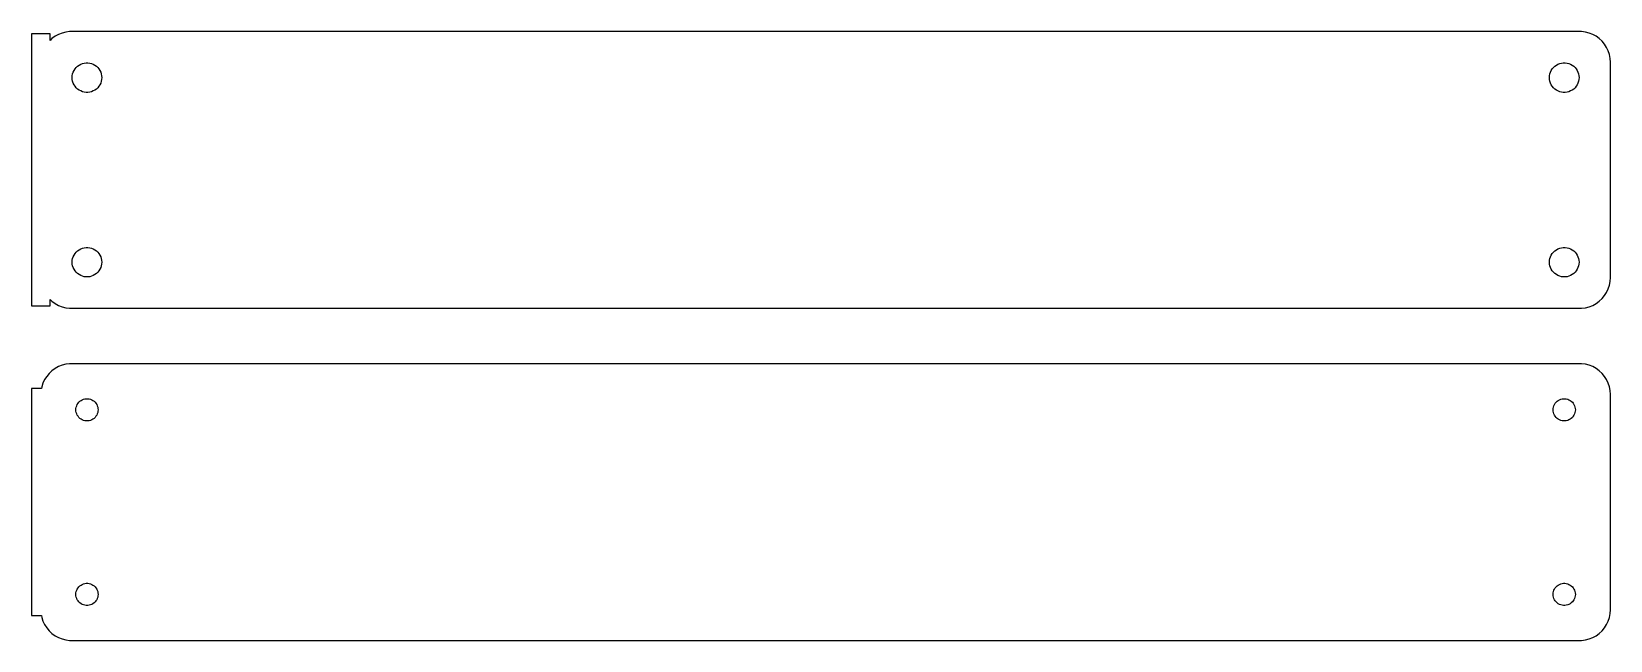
# Model space of a CAD drawing. Header units: metres. Extents: x -129 to 128, y 32 to 130.
import ezdxf

# ---------------------------------------------------------------- set-up
doc = ezdxf.new("R2010")
doc.units = ezdxf.units.M

msp = doc.modelspace()

# ---------------------------------------------------------------- linework, layer by layer
for p, q in [((-126, 130.115), (-129, 130.115)), ((-129, 130.115), (-129, 85.8852)), ((-126, 129.059), (-126, 130.115)), ((-125.687, 129.353), (-126, 129.059)), ((-125.179, 129.722), (-125.687, 129.353)), ((-124.629, 130.024), (-125.179, 129.722)), ((-124.045, 130.255), (-124.629, 130.024)), ((-123.437, 130.411), (-124.045, 130.255)), ((-122.814, 130.49), (-123.437, 130.411)), ((122.814, 130.49), (-122.814, 130.49)), ((123.437, 130.411), (122.814, 130.49)), ((124.045, 130.255), (123.437, 130.411)), ((124.629, 130.024), (124.045, 130.255)), ((125.179, 129.722), (124.629, 130.024)), ((125.687, 129.353), (125.179, 129.722)), ((126.145, 128.923), (125.687, 129.353)), ((126.545, 128.439), (126.145, 128.923)), ((126.882, 127.909), (126.545, 128.439)), ((127.149, 127.341), (126.882, 127.909)), ((127.343, 126.743), (127.149, 127.341)), ((127.461, 126.127), (127.343, 126.743)), ((127.5, 125.5), (127.461, 126.127)), ((-122.4, 123), (-122.381, 123.301)), ((-122.381, 123.301), (-122.325, 123.597)), ((-122.325, 123.597), (-122.231, 123.883)), ((-122.231, 123.883), (-122.103, 124.156)), ((-122.103, 124.156), (-121.942, 124.411)), ((-121.942, 124.411), (-121.75, 124.643)), ((-121.75, 124.643), (-121.53, 124.849)), ((-121.53, 124.849), (-121.286, 125.026)), ((-121.286, 125.026), (-121.022, 125.172)), ((-121.022, 125.172), (-120.742, 125.283)), ((-120.742, 125.283), (-120.45, 125.357)), ((-120.45, 125.357), (-120.151, 125.395)), ((-120.151, 125.395), (-119.849, 125.395)), ((-119.849, 125.395), (-119.55, 125.357)), ((-119.55, 125.357), (-119.258, 125.283)), ((-119.258, 125.283), (-118.978, 125.172)), ((-118.978, 125.172), (-118.714, 125.026)), ((-118.714, 125.026), (-118.47, 124.849)), ((-118.47, 124.849), (-118.25, 124.643)), ((-118.25, 124.643), (-118.058, 124.411)), ((-118.058, 124.411), (-117.897, 124.156)), ((-117.897, 124.156), (-117.769, 123.883)), ((-117.769, 123.883), (-117.675, 123.597)), ((-117.675, 123.597), (-117.619, 123.301)), ((-117.619, 123.301), (-117.6, 123)), ((117.6, 123), (117.619, 123.301)), ((117.619, 123.301), (117.675, 123.597)), ((117.675, 123.597), (117.769, 123.883)), ((117.769, 123.883), (117.897, 124.156)), ((117.897, 124.156), (118.058, 124.411)), ((118.058, 124.411), (118.25, 124.643)), ((118.25, 124.643), (118.47, 124.849)), ((118.47, 124.849), (118.714, 125.026)), ((118.714, 125.026), (118.978, 125.172)), ((118.978, 125.172), (119.258, 125.283)), ((119.258, 125.283), (119.55, 125.357)), ((119.55, 125.357), (119.849, 125.395)), ((119.849, 125.395), (120.151, 125.395)), ((120.151, 125.395), (120.45, 125.357)), ((120.45, 125.357), (120.742, 125.283)), ((120.742, 125.283), (121.022, 125.172)), ((121.022, 125.172), (121.286, 125.026)), ((121.286, 125.026), (121.53, 124.849)), ((121.53, 124.849), (121.75, 124.643)), ((121.75, 124.643), (121.942, 124.411)), ((121.942, 124.411), (122.103, 124.156)), ((122.103, 124.156), (122.231, 123.883)), ((122.231, 123.883), (122.325, 123.597)), ((122.325, 123.597), (122.381, 123.301)), ((122.381, 123.301), (122.4, 123)), ((127.5, 90.5), (127.5, 125.5)), ((-122.381, 122.699), (-122.4, 123)), ((-122.325, 122.403), (-122.381, 122.699)), ((-122.231, 122.117), (-122.325, 122.403)), ((-122.103, 121.844), (-122.231, 122.117)), ((-121.942, 121.589), (-122.103, 121.844)), ((-121.75, 121.357), (-121.942, 121.589)), ((-121.53, 121.151), (-121.75, 121.357)), ((-121.286, 120.974), (-121.53, 121.151)), ((-121.022, 120.828), (-121.286, 120.974)), ((-120.742, 120.717), (-121.022, 120.828)), ((-120.45, 120.643), (-120.742, 120.717)), ((-120.151, 120.605), (-120.45, 120.643)), ((-119.849, 120.605), (-120.151, 120.605)), ((-119.55, 120.643), (-119.849, 120.605)), ((-119.258, 120.717), (-119.55, 120.643)), ((-118.978, 120.828), (-119.258, 120.717)), ((-118.714, 120.974), (-118.978, 120.828)), ((-118.47, 121.151), (-118.714, 120.974)), ((-118.25, 121.357), (-118.47, 121.151)), ((-118.058, 121.589), (-118.25, 121.357)), ((-117.897, 121.844), (-118.058, 121.589)), ((-117.769, 122.117), (-117.897, 121.844)), ((-117.675, 122.403), (-117.769, 122.117)), ((-117.619, 122.699), (-117.675, 122.403)), ((-117.6, 123), (-117.619, 122.699)), ((117.619, 122.699), (117.6, 123)), ((117.675, 122.403), (117.619, 122.699)), ((117.769, 122.117), (117.675, 122.403)), ((117.897, 121.844), (117.769, 122.117)), ((118.058, 121.589), (117.897, 121.844)), ((118.25, 121.357), (118.058, 121.589)), ((118.47, 121.151), (118.25, 121.357)), ((118.714, 120.974), (118.47, 121.151)), ((118.978, 120.828), (118.714, 120.974)), ((119.258, 120.717), (118.978, 120.828)), ((119.55, 120.643), (119.258, 120.717)), ((119.849, 120.605), (119.55, 120.643)), ((120.151, 120.605), (119.849, 120.605)), ((120.45, 120.643), (120.151, 120.605)), ((120.742, 120.717), (120.45, 120.643)), ((121.022, 120.828), (120.742, 120.717)), ((121.286, 120.974), (121.022, 120.828)), ((121.53, 121.151), (121.286, 120.974)), ((121.75, 121.357), (121.53, 121.151)), ((121.942, 121.589), (121.75, 121.357)), ((122.103, 121.844), (121.942, 121.589)), ((122.231, 122.117), (122.103, 121.844)), ((122.325, 122.403), (122.231, 122.117)), ((122.381, 122.699), (122.325, 122.403)), ((122.4, 123), (122.381, 122.699)), ((-121.53, 94.8492), (-121.286, 95.0264)), ((-121.286, 95.0264), (-121.022, 95.1716)), ((-121.022, 95.1716), (-120.742, 95.2825)), ((-120.742, 95.2825), (-120.45, 95.3575)), ((-120.45, 95.3575), (-120.151, 95.3953)), ((-120.151, 95.3953), (-119.849, 95.3953)), ((-119.849, 95.3953), (-119.55, 95.3575)), ((-119.55, 95.3575), (-119.258, 95.2825)), ((-119.258, 95.2825), (-118.978, 95.1716)), ((-118.978, 95.1716), (-118.714, 95.0264)), ((-118.714, 95.0264), (-118.47, 94.8492)), ((118.47, 94.8492), (118.714, 95.0264)), ((118.714, 95.0264), (118.978, 95.1716)), ((118.978, 95.1716), (119.258, 95.2825)), ((119.258, 95.2825), (119.55, 95.3575)), ((119.55, 95.3575), (119.849, 95.3953)), ((119.849, 95.3953), (120.151, 95.3953)), ((120.151, 95.3953), (120.45, 95.3575)), ((120.45, 95.3575), (120.742, 95.2825)), ((120.742, 95.2825), (121.022, 95.1716)), ((121.022, 95.1716), (121.286, 95.0264)), ((121.286, 95.0264), (121.53, 94.8492)), ((-122.4, 93), (-122.381, 93.3008)), ((-122.381, 92.6992), (-122.4, 93)), ((-122.381, 93.3008), (-122.325, 93.5969)), ((-122.325, 92.4032), (-122.381, 92.6992)), ((-122.325, 93.5969), (-122.231, 93.8835)), ((-122.231, 92.1165), (-122.325, 92.4032)), ((-122.231, 93.8835), (-122.103, 94.1562)), ((-122.103, 94.1562), (-121.942, 94.4107)), ((-121.942, 94.4107), (-121.75, 94.6429)), ((-121.75, 94.6429), (-121.53, 94.8492)), ((-118.47, 94.8492), (-118.25, 94.6429)), ((-118.25, 94.6429), (-118.058, 94.4107)), ((-118.058, 94.4107), (-117.897, 94.1562)), ((-117.897, 94.1562), (-117.769, 93.8835)), ((-117.769, 93.8835), (-117.675, 93.5969)), ((-117.675, 92.4032), (-117.769, 92.1165)), ((-117.675, 93.5969), (-117.619, 93.3008)), ((-117.619, 92.6992), (-117.675, 92.4032)), ((-117.619, 93.3008), (-117.6, 93)), ((-117.6, 93), (-117.619, 92.6992)), ((117.6, 93), (117.619, 93.3008)), ((117.619, 92.6992), (117.6, 93)), ((117.619, 93.3008), (117.675, 93.5969)), ((117.675, 92.4032), (117.619, 92.6992)), ((117.675, 93.5969), (117.769, 93.8835)), ((117.769, 92.1165), (117.675, 92.4032)), ((117.769, 93.8835), (117.897, 94.1562)), ((117.897, 94.1562), (118.058, 94.4107)), ((118.058, 94.4107), (118.25, 94.6429)), ((118.25, 94.6429), (118.47, 94.8492)), ((121.53, 94.8492), (121.75, 94.6429)), ((121.75, 94.6429), (121.942, 94.4107)), ((121.942, 94.4107), (122.103, 94.1562)), ((122.103, 94.1562), (122.231, 93.8835)), ((122.231, 93.8835), (122.325, 93.5969)), ((122.325, 92.4032), (122.231, 92.1165)), ((122.325, 93.5969), (122.381, 93.3008)), ((122.381, 92.6992), (122.325, 92.4032)), ((122.381, 93.3008), (122.4, 93)), ((122.4, 93), (122.381, 92.6992)), ((-122.103, 91.8438), (-122.231, 92.1165)), ((-121.942, 91.5893), (-122.103, 91.8438)), ((-121.75, 91.3571), (-121.942, 91.5893)), ((-121.53, 91.1508), (-121.75, 91.3571)), ((-121.286, 90.9736), (-121.53, 91.1508)), ((-121.022, 90.8284), (-121.286, 90.9736)), ((-120.742, 90.7175), (-121.022, 90.8284)), ((-120.45, 90.6425), (-120.742, 90.7175)), ((-120.151, 90.6047), (-120.45, 90.6425)), ((-119.849, 90.6047), (-120.151, 90.6047)), ((-119.55, 90.6425), (-119.849, 90.6047)), ((-119.258, 90.7175), (-119.55, 90.6425)), ((-118.978, 90.8284), (-119.258, 90.7175)), ((-118.714, 90.9736), (-118.978, 90.8284)), ((-118.47, 91.1508), (-118.714, 90.9736)), ((-118.25, 91.3571), (-118.47, 91.1508)), ((-118.058, 91.5893), (-118.25, 91.3571)), ((-117.897, 91.8438), (-118.058, 91.5893)), ((-117.769, 92.1165), (-117.897, 91.8438)), ((117.897, 91.8438), (117.769, 92.1165)), ((118.058, 91.5893), (117.897, 91.8438)), ((118.25, 91.3571), (118.058, 91.5893)), ((118.47, 91.1508), (118.25, 91.3571)), ((118.714, 90.9736), (118.47, 91.1508)), ((118.978, 90.8284), (118.714, 90.9736)), ((119.258, 90.7175), (118.978, 90.8284)), ((119.55, 90.6425), (119.258, 90.7175)), ((119.849, 90.6047), (119.55, 90.6425)), ((120.151, 90.6047), (119.849, 90.6047)), ((120.45, 90.6425), (120.151, 90.6047)), ((120.742, 90.7175), (120.45, 90.6425)), ((121.022, 90.8284), (120.742, 90.7175)), ((121.286, 90.9736), (121.022, 90.8284)), ((121.53, 91.1508), (121.286, 90.9736)), ((121.75, 91.3571), (121.53, 91.1508)), ((121.942, 91.5893), (121.75, 91.3571)), ((122.103, 91.8438), (121.942, 91.5893)), ((122.231, 92.1165), (122.103, 91.8438)), ((127.343, 89.2566), (127.461, 89.8733)), ((127.461, 89.8733), (127.5, 90.5)), ((126.145, 87.0773), (126.545, 87.5611)), ((126.545, 87.5611), (126.882, 88.0912)), ((126.882, 88.0912), (127.149, 88.6594)), ((127.149, 88.6594), (127.343, 89.2566)), ((-129, 85.8852), (-126, 85.8852)), ((-126, 85.8852), (-126, 86.9413)), ((-126, 86.9413), (-125.687, 86.6474)), ((-125.687, 86.6474), (-125.179, 86.2784)), ((-125.179, 86.2784), (-124.629, 85.9759)), ((-124.629, 85.9759), (-124.045, 85.7447)), ((-124.045, 85.7447), (-123.437, 85.5886)), ((-123.437, 85.5886), (-122.814, 85.5099)), ((-122.814, 85.5099), (122.814, 85.5099)), ((122.814, 85.5099), (123.437, 85.5886)), ((123.437, 85.5886), (124.045, 85.7447)), ((124.045, 85.7447), (124.629, 85.9759)), ((124.629, 85.9759), (125.179, 86.2784)), ((125.179, 86.2784), (125.687, 86.6474)), ((125.687, 86.6474), (126.145, 87.0773)), ((-126.545, 74.4389), (-126.882, 73.9088)), ((-126.145, 74.9227), (-126.545, 74.4389)), ((-125.687, 75.3526), (-126.145, 74.9227)), ((-125.179, 75.7216), (-125.687, 75.3526)), ((-124.629, 76.0241), (-125.179, 75.7216)), ((-124.045, 76.2553), (-124.629, 76.0241)), ((-123.437, 76.4114), (-124.045, 76.2553)), ((-122.814, 76.4901), (-123.437, 76.4114)), ((122.814, 76.4901), (-122.814, 76.4901)), ((123.437, 76.4114), (122.814, 76.4901)), ((124.045, 76.2553), (123.437, 76.4114)), ((124.629, 76.0241), (124.045, 76.2553)), ((125.179, 75.7216), (124.629, 76.0241)), ((125.687, 75.3526), (125.179, 75.7216)), ((126.145, 74.9227), (125.687, 75.3526)), ((126.545, 74.4389), (126.145, 74.9227)), ((126.882, 73.9088), (126.545, 74.4389)), ((-127.4, 72.4442), (-129, 72.4442)), ((-129, 72.4442), (-129, 35.5558)), ((-127.343, 72.7434), (-127.4, 72.4442)), ((-127.149, 73.3406), (-127.343, 72.7434)), ((-126.882, 73.9088), (-127.149, 73.3406)), ((127.149, 73.3406), (126.882, 73.9088)), ((127.343, 72.7434), (127.149, 73.3406)), ((127.461, 72.1267), (127.343, 72.7434)), ((127.5, 71.5), (127.461, 72.1267)), ((-121.786, 69.2256), (-121.743, 69.4476)), ((-121.743, 69.4476), (-121.674, 69.6626)), ((-121.674, 69.6626), (-121.577, 69.8671)), ((-121.577, 69.8671), (-121.456, 70.058)), ((-121.456, 70.058), (-121.312, 70.2322)), ((-121.312, 70.2322), (-121.147, 70.3869)), ((-121.147, 70.3869), (-120.964, 70.5198)), ((-120.964, 70.5198), (-120.766, 70.6287)), ((-120.766, 70.6287), (-120.556, 70.7119)), ((-120.556, 70.7119), (-120.337, 70.7681)), ((-120.337, 70.7681), (-120.113, 70.7964)), ((-120.113, 70.7964), (-119.887, 70.7964)), ((-119.887, 70.7964), (-119.663, 70.7681)), ((-119.663, 70.7681), (-119.444, 70.7119)), ((-119.444, 70.7119), (-119.234, 70.6287)), ((-119.234, 70.6287), (-119.036, 70.5198)), ((-119.036, 70.5198), (-118.853, 70.3869)), ((-118.853, 70.3869), (-118.688, 70.2322)), ((-118.688, 70.2322), (-118.544, 70.058)), ((-118.544, 70.058), (-118.423, 69.8671)), ((-118.423, 69.8671), (-118.326, 69.6626)), ((-118.326, 69.6626), (-118.257, 69.4476)), ((-118.257, 69.4476), (-118.214, 69.2256)), ((118.214, 69.2256), (118.257, 69.4476)), ((118.257, 69.4476), (118.326, 69.6626)), ((118.326, 69.6626), (118.423, 69.8671)), ((118.423, 69.8671), (118.544, 70.058)), ((118.544, 70.058), (118.688, 70.2322)), ((118.688, 70.2322), (118.853, 70.3869)), ((118.853, 70.3869), (119.036, 70.5198)), ((119.036, 70.5198), (119.234, 70.6287)), ((119.234, 70.6287), (119.444, 70.7119)), ((119.444, 70.7119), (119.663, 70.7681)), ((119.663, 70.7681), (119.887, 70.7964)), ((119.887, 70.7964), (120.113, 70.7964)), ((120.113, 70.7964), (120.337, 70.7681)), ((120.337, 70.7681), (120.556, 70.7119)), ((120.556, 70.7119), (120.766, 70.6287)), ((120.766, 70.6287), (120.964, 70.5198)), ((120.964, 70.5198), (121.147, 70.3869)), ((121.147, 70.3869), (121.312, 70.2322)), ((121.312, 70.2322), (121.456, 70.058)), ((121.456, 70.058), (121.577, 69.8671)), ((121.577, 69.8671), (121.674, 69.6626)), ((121.674, 69.6626), (121.743, 69.4476)), ((121.743, 69.4476), (121.786, 69.2256)), ((127.5, 36.5), (127.5, 71.5)), ((-121.8, 69), (-121.786, 69.2256)), ((-121.786, 68.7744), (-121.8, 69)), ((-121.743, 68.5524), (-121.786, 68.7744)), ((-121.674, 68.3374), (-121.743, 68.5524)), ((-121.577, 68.1328), (-121.674, 68.3374)), ((-121.456, 67.942), (-121.577, 68.1328)), ((-121.312, 67.7678), (-121.456, 67.942)), ((-121.147, 67.6131), (-121.312, 67.7678)), ((-120.964, 67.4802), (-121.147, 67.6131)), ((-120.766, 67.3713), (-120.964, 67.4802)), ((-120.556, 67.2881), (-120.766, 67.3713)), ((-120.337, 67.2319), (-120.556, 67.2881)), ((-120.113, 67.2036), (-120.337, 67.2319)), ((-119.887, 67.2036), (-120.113, 67.2036)), ((-119.663, 67.2319), (-119.887, 67.2036)), ((-119.444, 67.2881), (-119.663, 67.2319)), ((-119.234, 67.3713), (-119.444, 67.2881)), ((-119.036, 67.4802), (-119.234, 67.3713)), ((-118.853, 67.6131), (-119.036, 67.4802)), ((-118.688, 67.7678), (-118.853, 67.6131)), ((-118.544, 67.942), (-118.688, 67.7678)), ((-118.423, 68.1328), (-118.544, 67.942)), ((-118.326, 68.3374), (-118.423, 68.1328)), ((-118.257, 68.5524), (-118.326, 68.3374)), ((-118.214, 68.7744), (-118.257, 68.5524)), ((-118.214, 69.2256), (-118.2, 69)), ((-118.2, 69), (-118.214, 68.7744)), ((118.2, 69), (118.214, 69.2256)), ((118.214, 68.7744), (118.2, 69)), ((118.257, 68.5524), (118.214, 68.7744)), ((118.326, 68.3374), (118.257, 68.5524)), ((118.423, 68.1328), (118.326, 68.3374)), ((118.544, 67.942), (118.423, 68.1328)), ((118.688, 67.7678), (118.544, 67.942)), ((118.853, 67.6131), (118.688, 67.7678)), ((119.036, 67.4802), (118.853, 67.6131)), ((119.234, 67.3713), (119.036, 67.4802)), ((119.444, 67.2881), (119.234, 67.3713)), ((119.663, 67.2319), (119.444, 67.2881)), ((119.887, 67.2036), (119.663, 67.2319)), ((120.113, 67.2036), (119.887, 67.2036)), ((120.337, 67.2319), (120.113, 67.2036)), ((120.556, 67.2881), (120.337, 67.2319)), ((120.766, 67.3713), (120.556, 67.2881)), ((120.964, 67.4802), (120.766, 67.3713)), ((121.147, 67.6131), (120.964, 67.4802)), ((121.312, 67.7678), (121.147, 67.6131)), ((121.456, 67.942), (121.312, 67.7678)), ((121.577, 68.1328), (121.456, 67.942)), ((121.674, 68.3374), (121.577, 68.1328)), ((121.743, 68.5524), (121.674, 68.3374)), ((121.786, 68.7744), (121.743, 68.5524)), ((121.786, 69.2256), (121.8, 69)), ((121.8, 69), (121.786, 68.7744)), ((-121.8, 39), (-121.786, 39.2256)), ((-121.786, 38.7744), (-121.8, 39)), ((-121.786, 39.2256), (-121.743, 39.4476)), ((-121.743, 38.5524), (-121.786, 38.7744)), ((-121.743, 39.4476), (-121.674, 39.6626)), ((-121.674, 38.3374), (-121.743, 38.5524)), ((-121.674, 39.6626), (-121.577, 39.8672)), ((-121.577, 39.8672), (-121.456, 40.058)), ((-121.456, 40.058), (-121.312, 40.2322)), ((-121.312, 40.2322), (-121.147, 40.3869)), ((-121.147, 40.3869), (-120.964, 40.5198)), ((-120.964, 40.5198), (-120.766, 40.6287)), ((-120.766, 40.6287), (-120.556, 40.7119)), ((-120.556, 40.7119), (-120.337, 40.7681)), ((-120.337, 40.7681), (-120.113, 40.7964)), ((-120.113, 40.7964), (-119.887, 40.7964)), ((-119.887, 40.7964), (-119.663, 40.7681)), ((-119.663, 40.7681), (-119.444, 40.7119)), ((-119.444, 40.7119), (-119.234, 40.6287)), ((-119.234, 40.6287), (-119.036, 40.5198)), ((-119.036, 40.5198), (-118.853, 40.3869)), ((-118.853, 40.3869), (-118.688, 40.2322)), ((-118.688, 40.2322), (-118.544, 40.058)), ((-118.544, 40.058), (-118.423, 39.8672)), ((-118.423, 39.8672), (-118.326, 39.6626)), ((-118.326, 39.6626), (-118.257, 39.4476)), ((-118.257, 38.5524), (-118.326, 38.3374)), ((-118.257, 39.4476), (-118.214, 39.2256)), ((-118.214, 38.7744), (-118.257, 38.5524)), ((-118.214, 39.2256), (-118.2, 39)), ((-118.2, 39), (-118.214, 38.7744)), ((118.2, 39), (118.214, 39.2256)), ((118.214, 38.7744), (118.2, 39)), ((118.214, 39.2256), (118.257, 39.4476)), ((118.257, 38.5524), (118.214, 38.7744)), ((118.257, 39.4476), (118.326, 39.6626)), ((118.326, 38.3374), (118.257, 38.5524)), ((118.326, 39.6626), (118.423, 39.8672)), ((118.423, 39.8672), (118.544, 40.058)), ((118.544, 40.058), (118.688, 40.2322)), ((118.688, 40.2322), (118.853, 40.3869)), ((118.853, 40.3869), (119.036, 40.5198)), ((119.036, 40.5198), (119.234, 40.6287)), ((119.234, 40.6287), (119.444, 40.7119)), ((119.444, 40.7119), (119.663, 40.7681)), ((119.663, 40.7681), (119.887, 40.7964)), ((119.887, 40.7964), (120.113, 40.7964)), ((120.113, 40.7964), (120.337, 40.7681)), ((120.337, 40.7681), (120.556, 40.7119)), ((120.556, 40.7119), (120.766, 40.6287)), ((120.766, 40.6287), (120.964, 40.5198)), ((120.964, 40.5198), (121.147, 40.3869)), ((121.147, 40.3869), (121.312, 40.2322)), ((121.312, 40.2322), (121.456, 40.058)), ((121.456, 40.058), (121.577, 39.8672)), ((121.577, 39.8672), (121.674, 39.6626)), ((121.674, 39.6626), (121.743, 39.4476)), ((121.743, 38.5524), (121.674, 38.3374)), ((121.743, 39.4476), (121.786, 39.2256)), ((121.786, 38.7744), (121.743, 38.5524)), ((121.786, 39.2256), (121.8, 39)), ((121.8, 39), (121.786, 38.7744)), ((-121.577, 38.1329), (-121.674, 38.3374)), ((-121.456, 37.942), (-121.577, 38.1329)), ((-121.312, 37.7678), (-121.456, 37.942)), ((-121.147, 37.6131), (-121.312, 37.7678)), ((-120.964, 37.4802), (-121.147, 37.6131)), ((-120.766, 37.3713), (-120.964, 37.4802)), ((-120.556, 37.2881), (-120.766, 37.3713)), ((-120.337, 37.2319), (-120.556, 37.2881)), ((-120.113, 37.2036), (-120.337, 37.2319)), ((-119.887, 37.2036), (-120.113, 37.2036)), ((-119.663, 37.2319), (-119.887, 37.2036)), ((-119.444, 37.2881), (-119.663, 37.2319)), ((-119.234, 37.3713), (-119.444, 37.2881)), ((-119.036, 37.4802), (-119.234, 37.3713)), ((-118.853, 37.6131), (-119.036, 37.4802)), ((-118.688, 37.7678), (-118.853, 37.6131)), ((-118.544, 37.942), (-118.688, 37.7678)), ((-118.423, 38.1329), (-118.544, 37.942)), ((-118.326, 38.3374), (-118.423, 38.1329)), ((118.423, 38.1329), (118.326, 38.3374)), ((118.544, 37.942), (118.423, 38.1329)), ((118.688, 37.7678), (118.544, 37.942)), ((118.853, 37.6131), (118.688, 37.7678)), ((119.036, 37.4802), (118.853, 37.6131)), ((119.234, 37.3713), (119.036, 37.4802)), ((119.444, 37.2881), (119.234, 37.3713)), ((119.663, 37.2319), (119.444, 37.2881)), ((119.887, 37.2036), (119.663, 37.2319)), ((120.113, 37.2036), (119.887, 37.2036)), ((120.337, 37.2319), (120.113, 37.2036)), ((120.556, 37.2881), (120.337, 37.2319)), ((120.766, 37.3713), (120.556, 37.2881)), ((120.964, 37.4802), (120.766, 37.3713)), ((121.147, 37.6131), (120.964, 37.4802)), ((121.312, 37.7678), (121.147, 37.6131)), ((121.456, 37.942), (121.312, 37.7678)), ((121.577, 38.1329), (121.456, 37.942)), ((121.674, 38.3374), (121.577, 38.1329)), ((127.461, 35.8733), (127.5, 36.5)), ((-129, 35.5558), (-127.4, 35.5558)), ((-127.4, 35.5558), (-127.343, 35.2566)), ((-127.343, 35.2566), (-127.149, 34.6594)), ((-127.149, 34.6594), (-126.882, 34.0912)), ((-126.882, 34.0912), (-126.545, 33.5611)), ((-126.545, 33.5611), (-126.145, 33.0773)), ((126.145, 33.0773), (126.545, 33.5611)), ((126.545, 33.5611), (126.882, 34.0912)), ((126.882, 34.0912), (127.149, 34.6594)), ((127.149, 34.6594), (127.343, 35.2566)), ((127.343, 35.2566), (127.461, 35.8733)), ((-126.145, 33.0773), (-125.687, 32.6474)), ((-125.687, 32.6474), (-125.179, 32.2784)), ((-125.179, 32.2784), (-124.629, 31.9759)), ((-124.629, 31.9759), (-124.045, 31.7447)), ((-124.045, 31.7447), (-123.437, 31.5886)), ((-123.437, 31.5886), (-122.814, 31.5099)), ((-122.814, 31.5099), (122.814, 31.5099)), ((122.814, 31.5099), (123.437, 31.5886)), ((123.437, 31.5886), (124.045, 31.7447)), ((124.045, 31.7447), (124.629, 31.9759)), ((124.629, 31.9759), (125.179, 32.2784)), ((125.179, 32.2784), (125.687, 32.6474)), ((125.687, 32.6474), (126.145, 33.0773))]:
    msp.add_line(p, q)

doc.saveas('drawing.dxf')
